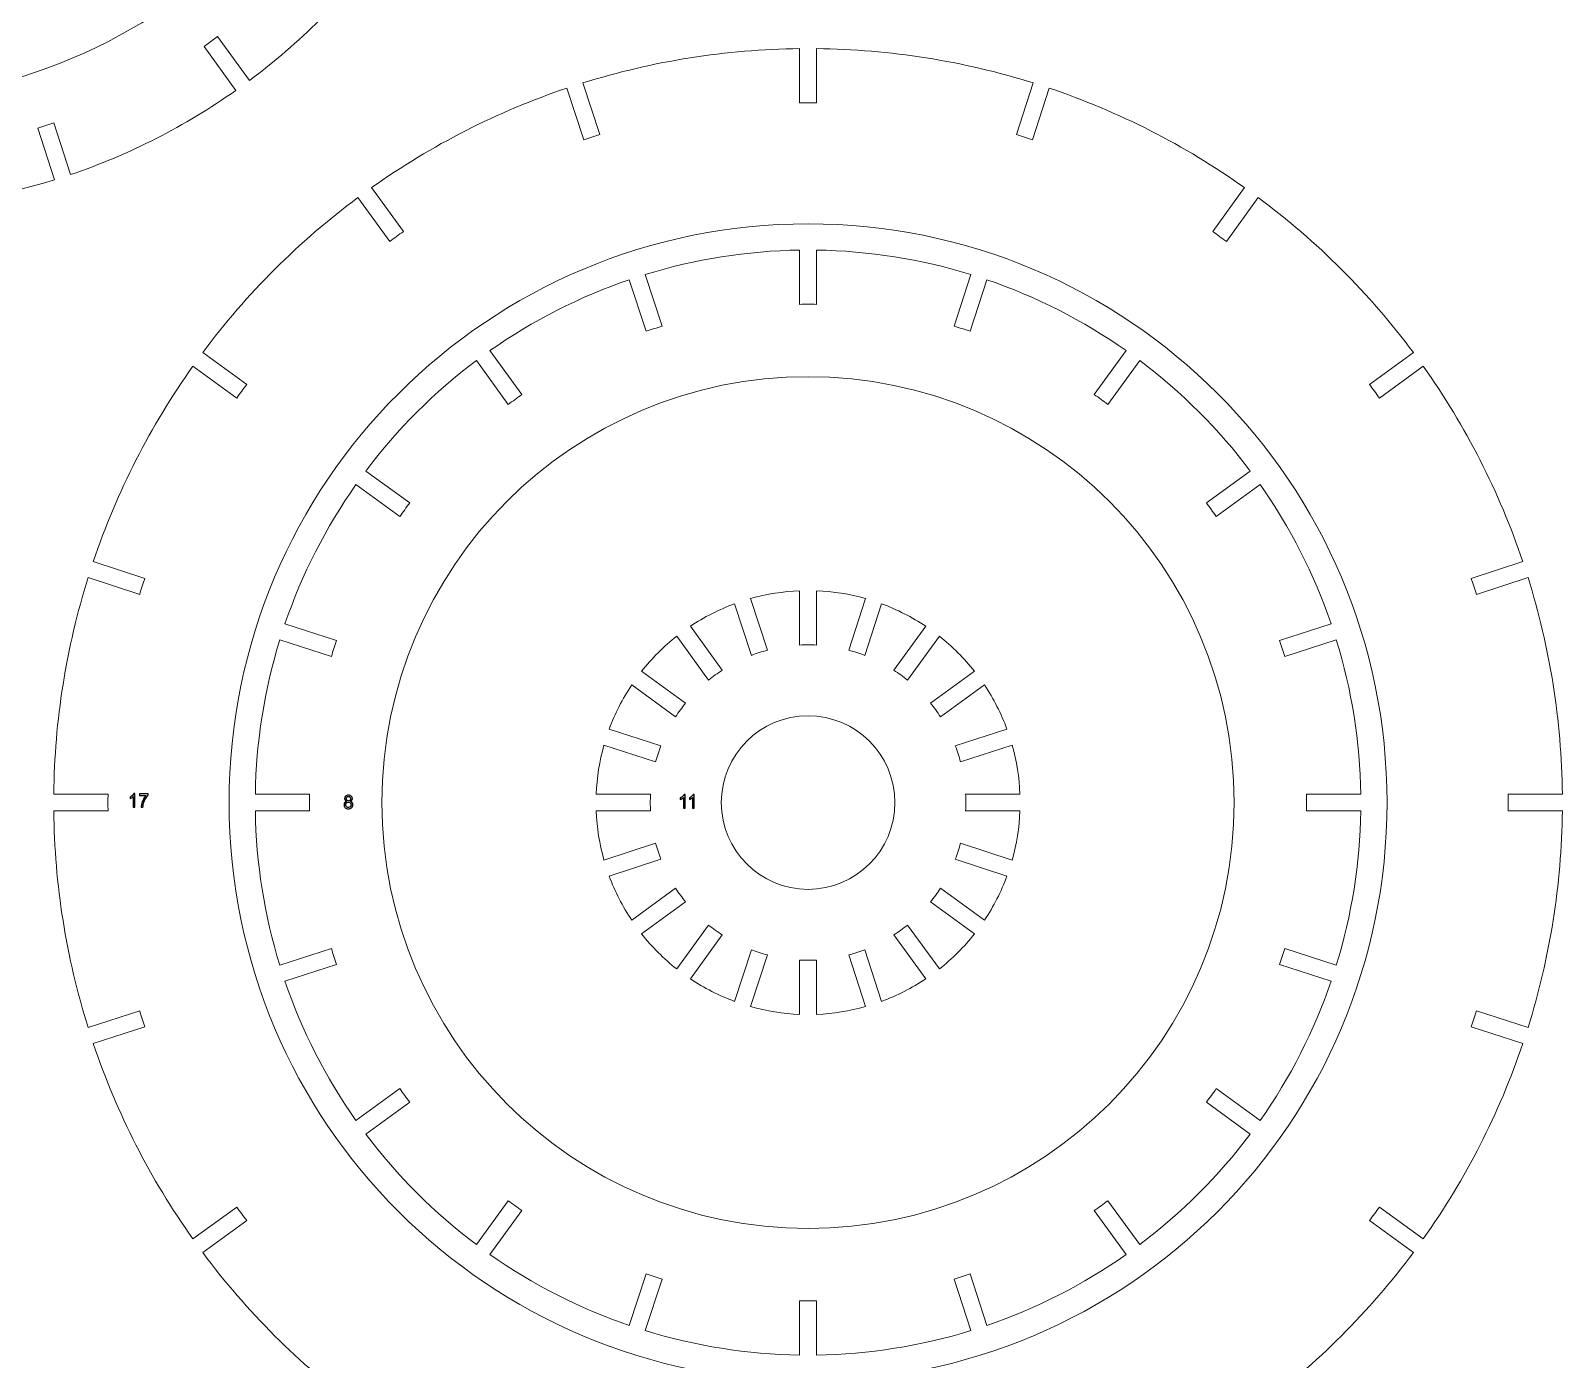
# Model space of a CAD drawing. Header units: millimetres. Extents: x -5830 to -1938, y -580 to 2011.
# Drawn here: x -2289.7 to -2007.4, y 820.5 to 1065.4 of the extents above; entities that cross this region are included whole.
import ezdxf

# ---------------------------------------------------------------- set-up
doc = ezdxf.new("R2010")
doc.units = ezdxf.units.MM
doc.header["$MEASUREMENT"] = 0
doc.layers.add('layer 1', color=7, linetype='Continuous')

msp = doc.modelspace()

# ---------------------------------------------------------------- linework, layer by layer
at = {"layer": 'layer 1', "lineweight": 9}
for points in [[(-2221.4689, 1151.6968), (-2221.4689, 1206.4514), (-2265.8563, 1250.8388), (-2320.6108, 1250.8388), (-2320.6108, 1250.8388), (-2375.3654, 1250.8389), (-2419.7528, 1206.4516), (-2419.753, 1151.6971), (-2419.753, 1151.6971), (-2419.7531, 1096.9425), (-2375.3659, 1052.555), (-2320.6114, 1052.5548), (-2320.6114, 1052.5548), (-2265.8568, 1052.5546), (-2221.4692, 1096.9417), (-2221.4689, 1151.6963)], [(-2039.7352, 923.1264), (-2039.7352, 982.0483), (-2087.5008, 1029.8139), (-2146.4227, 1029.814), (-2146.4227, 1029.814), (-2205.3445, 1029.814), (-2253.1102, 982.0485), (-2253.1104, 923.1267), (-2253.1104, 923.1267), (-2253.1105, 864.2048), (-2205.3451, 816.4391), (-2146.4232, 816.4388), (-2146.4232, 816.4388), (-2087.5014, 816.4386), (-2039.7355, 864.204), (-2039.7352, 923.1258)], [(-2067.9063, 923.1264), (-2067.9063, 966.4898), (-2103.0593, 1001.6429), (-2146.4227, 1001.6429), (-2146.4227, 1001.6429), (-2189.7861, 1001.643), (-2224.9392, 966.49), (-2224.9393, 923.1266), (-2224.9393, 923.1266), (-2224.9394, 879.7632), (-2189.7866, 844.61), (-2146.4231, 844.6099), (-2146.4231, 844.6099), (-2103.0597, 844.6097), (-2067.9065, 879.7625), (-2067.9063, 923.126)], [(-2130.4228, 923.1264), (-2130.4228, 931.9629), (-2137.5862, 939.1264), (-2146.4228, 939.1264), (-2146.4228, 939.1264), (-2155.2593, 939.1264), (-2162.4228, 931.963), (-2162.4228, 923.1264), (-2162.4228, 923.1264), (-2162.4228, 914.2899), (-2155.2594, 907.1264), (-2146.4229, 907.1264), (-2146.4229, 907.1264), (-2137.5863, 907.1264), (-2130.4228, 914.2898), (-2130.4228, 923.1263)]]:
    msp.add_open_spline(points, degree=3, knots=[0, 0, 0, 0, 0.2, 0.2, 0.2, 0.2, 0.4, 0.4, 0.4, 0.4, 0.6, 0.6, 0.6, 0.6, 1, 1, 1, 1], dxfattribs=at)
for points in [[(-2249.3506, 1056.2524), (-2240.1679, 1063.1084), (-2232.0225, 1071.2537), (-2225.1665, 1080.4365)], [(-2255.229, 1064.3433), (-2255.229, 1064.3433), (-2257.737, 1062.5212), (-2257.737, 1062.5212)], [(-2255.229, 1064.3433), (-2255.229, 1064.3433), (-2249.3506, 1056.2524), (-2249.3506, 1056.2524)], [(-2257.737, 1062.5212), (-2257.737, 1062.5212), (-2251.8586, 1054.4302), (-2251.8586, 1054.4302)], [(-2147.9728, 1062.1288), (-2161.5198, 1061.9777), (-2174.9721, 1059.8471), (-2187.9028, 1055.8045)], [(-2147.9728, 1052.1281), (-2147.9728, 1052.1281), (-2147.9728, 1062.1288), (-2147.9728, 1062.1288)], [(-2144.8728, 1052.1281), (-2144.8728, 1052.1281), (-2144.8728, 1062.1288), (-2144.8728, 1062.1288)], [(-2104.9428, 1055.8045), (-2117.8735, 1059.8471), (-2131.3257, 1061.9777), (-2144.8728, 1062.1288)], [(-2184.8124, 1046.2933), (-2184.8124, 1046.2933), (-2187.9028, 1055.8045), (-2187.9028, 1055.8045)], [(-2108.0332, 1046.2933), (-2108.0332, 1046.2933), (-2104.9428, 1055.8045), (-2104.9428, 1055.8045)], [(-2282.3323, 1038.9031), (-2271.4803, 1042.5859), (-2261.2167, 1047.8155), (-2251.8586, 1054.4302)], [(-2190.851, 1054.8465), (-2203.6884, 1050.5166), (-2215.8238, 1044.3333), (-2226.8724, 1036.4927)], [(-2187.7606, 1045.3353), (-2187.7606, 1045.3353), (-2190.851, 1054.8465), (-2190.851, 1054.8465)], [(-2105.0849, 1045.3353), (-2105.0849, 1045.3353), (-2101.9946, 1054.8465), (-2101.9946, 1054.8465)], [(-2065.9732, 1036.4927), (-2077.0218, 1044.3333), (-2089.1572, 1050.5166), (-2101.9946, 1054.8465)], [(-2144.8728, 1052.1281), (-2145.9061, 1052.1405), (-2146.9395, 1052.1405), (-2147.9728, 1052.1281)], [(-2285.4228, 1048.4146), (-2285.4228, 1048.4146), (-2288.371, 1047.4566), (-2288.371, 1047.4566)], [(-2288.371, 1047.4566), (-2288.371, 1047.4566), (-2285.2806, 1037.9452), (-2285.2806, 1037.9452)], [(-2285.4228, 1048.4146), (-2285.4228, 1048.4146), (-2282.3323, 1038.9031), (-2282.3323, 1038.9031)], [(-2184.8124, 1046.2933), (-2185.7989, 1045.9858), (-2186.7818, 1045.6664), (-2187.7606, 1045.3353)], [(-2105.0849, 1045.3353), (-2106.0638, 1045.6664), (-2107.0467, 1045.9858), (-2108.0332, 1046.2933)], [(-2319.061, 1032.5949), (-2307.6021, 1032.744), (-2296.2247, 1034.546), (-2285.2806, 1037.9452)], [(-2220.9941, 1028.402), (-2220.9941, 1028.402), (-2226.8724, 1036.4927), (-2226.8724, 1036.4927)], [(-2071.8515, 1028.402), (-2071.8515, 1028.402), (-2065.9732, 1036.4927), (-2065.9732, 1036.4927)], [(-2229.3803, 1034.6706), (-2240.2513, 1026.5856), (-2249.882, 1016.9549), (-2257.967, 1006.0839)], [(-2223.5021, 1026.5799), (-2223.5021, 1026.5799), (-2229.3803, 1034.6706), (-2229.3803, 1034.6706)], [(-2069.3435, 1026.5799), (-2069.3435, 1026.5799), (-2063.4653, 1034.6706), (-2063.4653, 1034.6706)], [(-2034.8786, 1006.0839), (-2042.9636, 1016.9549), (-2052.5943, 1026.5856), (-2063.4653, 1034.6706)], [(-2220.9941, 1028.402), (-2221.8374, 1027.8047), (-2222.6734, 1027.1973), (-2223.5021, 1026.5799)], [(-2069.3435, 1026.5799), (-2070.1722, 1027.1973), (-2071.0082, 1027.8047), (-2071.8515, 1028.402)], [(-2147.9728, 1024.9812), (-2157.6219, 1024.8344), (-2167.2013, 1023.3172), (-2176.4235, 1020.4751)], [(-2147.9728, 1014.9799), (-2147.9728, 1014.9799), (-2147.9728, 1024.9812), (-2147.9728, 1024.9812)], [(-2144.8728, 1014.9799), (-2144.8728, 1014.9799), (-2144.8728, 1024.9812), (-2144.8728, 1024.9812)], [(-2116.4221, 1020.4751), (-2125.6443, 1023.3172), (-2135.2236, 1024.8344), (-2144.8728, 1024.9812)], [(-2179.3718, 1019.5171), (-2188.5033, 1016.3957), (-2197.145, 1011.9926), (-2205.0376, 1006.4398)], [(-2176.2812, 1010.0053), (-2176.2812, 1010.0053), (-2179.3718, 1019.5171), (-2179.3718, 1019.5171)], [(-2173.333, 1010.9633), (-2173.333, 1010.9633), (-2176.4235, 1020.4751), (-2176.4235, 1020.4751)], [(-2119.5126, 1010.9633), (-2119.5126, 1010.9633), (-2116.4221, 1020.4751), (-2116.4221, 1020.4751)], [(-2116.5644, 1010.0053), (-2116.5644, 1010.0053), (-2113.4738, 1019.5171), (-2113.4738, 1019.5171)], [(-2087.808, 1006.4398), (-2095.7006, 1011.9926), (-2104.3423, 1016.3957), (-2113.4738, 1019.5171)], [(-2144.8728, 1014.9799), (-2145.9061, 1014.9974), (-2146.9395, 1014.9974), (-2147.9728, 1014.9799)], [(-2173.333, 1010.9633), (-2174.321, 1010.6606), (-2175.3039, 1010.3412), (-2176.2812, 1010.0053)], [(-2116.5644, 1010.0053), (-2117.5417, 1010.3412), (-2118.5245, 1010.6606), (-2119.5126, 1010.9633)], [(-2249.8763, 1000.2057), (-2249.8763, 1000.2057), (-2257.967, 1006.0839), (-2257.967, 1006.0839)], [(-2199.159, 998.3485), (-2199.159, 998.3485), (-2205.0376, 1006.4398), (-2205.0376, 1006.4398)], [(-2093.6866, 998.3485), (-2093.6866, 998.3485), (-2087.808, 1006.4398), (-2087.808, 1006.4398)], [(-2042.9693, 1000.2057), (-2042.9693, 1000.2057), (-2034.8786, 1006.0839), (-2034.8786, 1006.0839)], [(-2259.7891, 1003.576), (-2267.6297, 992.5274), (-2273.813, 980.392), (-2278.1429, 967.5546)], [(-2251.6984, 997.6977), (-2251.6984, 997.6977), (-2259.7891, 1003.576), (-2259.7891, 1003.576)], [(-2207.5455, 1004.6176), (-2215.2656, 998.8272), (-2222.1236, 991.9692), (-2227.914, 984.2491)], [(-2201.6669, 996.5264), (-2201.6669, 996.5264), (-2207.5455, 1004.6176), (-2207.5455, 1004.6176)], [(-2091.1787, 996.5264), (-2091.1787, 996.5264), (-2085.3001, 1004.6176), (-2085.3001, 1004.6176)], [(-2064.9316, 984.2491), (-2070.722, 991.9692), (-2077.58, 998.8272), (-2085.3001, 1004.6176)], [(-2041.1472, 997.6977), (-2041.1472, 997.6977), (-2033.0565, 1003.576), (-2033.0565, 1003.576)], [(-2014.7027, 967.5546), (-2019.0326, 980.392), (-2025.2159, 992.5274), (-2033.0565, 1003.576)], [(-2249.8763, 1000.2057), (-2250.4937, 999.377), (-2251.1011, 998.541), (-2251.6984, 997.6977)], [(-2041.1472, 997.6977), (-2041.7445, 998.541), (-2042.3519, 999.377), (-2042.9693, 1000.2057)], [(-2199.159, 998.3485), (-2200.0052, 997.7553), (-2200.8413, 997.1478), (-2201.6669, 996.5264)], [(-2091.1787, 996.5264), (-2092.0043, 997.1478), (-2092.8404, 997.7553), (-2093.6866, 998.3485)], [(-2219.8228, 978.3705), (-2219.8228, 978.3705), (-2227.914, 984.2491), (-2227.914, 984.2491)], [(-2073.0228, 978.3705), (-2073.0228, 978.3705), (-2064.9316, 984.2491), (-2064.9316, 984.2491)], [(-2229.7362, 981.7412), (-2235.289, 973.8486), (-2239.6921, 965.2069), (-2242.8135, 956.0754)], [(-2221.6449, 975.8626), (-2221.6449, 975.8626), (-2229.7362, 981.7412), (-2229.7362, 981.7412)], [(-2071.2006, 975.8626), (-2071.2006, 975.8626), (-2063.1094, 981.7412), (-2063.1094, 981.7412)], [(-2050.0321, 956.0754), (-2053.1535, 965.2069), (-2057.5566, 973.8486), (-2063.1094, 981.7412)], [(-2219.8228, 978.3705), (-2220.4443, 977.5449), (-2221.0517, 976.7088), (-2221.6449, 975.8626)], [(-2071.2006, 975.8626), (-2071.7939, 976.7088), (-2072.4013, 977.5449), (-2073.0228, 978.3705)], [(-2268.6317, 964.4642), (-2268.6317, 964.4642), (-2278.1429, 967.5546), (-2278.1429, 967.5546)], [(-2024.2139, 964.4642), (-2024.2139, 964.4642), (-2014.7027, 967.5546), (-2014.7027, 967.5546)], [(-2279.1009, 964.6063), (-2283.1435, 951.6757), (-2285.2741, 938.2234), (-2285.4252, 924.6764)], [(-2269.5897, 961.516), (-2269.5897, 961.516), (-2279.1009, 964.6063), (-2279.1009, 964.6063)], [(-2268.6317, 964.4642), (-2268.9628, 963.4854), (-2269.2822, 962.5025), (-2269.5897, 961.516)], [(-2023.2559, 961.516), (-2023.5634, 962.5025), (-2023.8828, 963.4854), (-2024.2139, 964.4642)], [(-2023.2559, 961.516), (-2023.2559, 961.516), (-2013.7447, 964.6063), (-2013.7447, 964.6063)], [(-2007.4204, 924.6764), (-2007.5715, 938.2234), (-2009.7021, 951.6757), (-2013.7447, 964.6063)], [(-2159.9618, 959.7791), (-2162.8338, 958.7183), (-2165.5711, 957.3235), (-2168.1175, 955.6236)], [(-2156.8683, 950.2585), (-2156.8683, 950.2585), (-2159.9618, 959.7791), (-2159.9618, 959.7791)], [(-2147.9728, 962.169), (-2151.0321, 962.0475), (-2154.0664, 961.5669), (-2157.0135, 960.7371)], [(-2153.92, 951.2164), (-2153.92, 951.2164), (-2157.0135, 960.7371), (-2157.0135, 960.7371)], [(-2147.9728, 952.1584), (-2147.9728, 952.1584), (-2147.9728, 962.169), (-2147.9728, 962.169)], [(-2144.8728, 952.1584), (-2144.8728, 952.1584), (-2144.8728, 962.169), (-2144.8728, 962.169)], [(-2135.8321, 960.7371), (-2138.7792, 961.5669), (-2141.8135, 962.0475), (-2144.8728, 962.169)], [(-2138.9256, 951.2164), (-2138.9256, 951.2164), (-2135.8321, 960.7371), (-2135.8321, 960.7371)], [(-2135.9773, 950.2585), (-2135.9773, 950.2585), (-2132.8838, 959.7791), (-2132.8838, 959.7791)], [(-2124.7281, 955.6236), (-2127.2745, 957.3235), (-2130.0118, 958.7183), (-2132.8838, 959.7791)], [(-2233.3017, 952.9848), (-2233.3017, 952.9848), (-2242.8135, 956.0754), (-2242.8135, 956.0754)], [(-2162.2334, 947.5248), (-2162.2334, 947.5248), (-2168.1175, 955.6236), (-2168.1175, 955.6236)], [(-2130.6122, 947.5248), (-2130.6122, 947.5248), (-2124.7281, 955.6236), (-2124.7281, 955.6236)], [(-2059.5439, 952.9848), (-2059.5439, 952.9848), (-2050.0321, 956.0754), (-2050.0321, 956.0754)], [(-2243.7715, 953.1271), (-2246.6136, 943.9049), (-2248.1308, 934.3255), (-2248.2776, 924.6764)], [(-2234.2597, 950.0366), (-2234.2597, 950.0366), (-2243.7715, 953.1271), (-2243.7715, 953.1271)], [(-2233.3017, 952.9848), (-2233.6376, 952.0075), (-2233.957, 951.0246), (-2234.2597, 950.0366)], [(-2170.6254, 953.8014), (-2173.029, 951.905), (-2175.2014, 949.7326), (-2177.0979, 947.329)], [(-2164.7414, 945.7027), (-2164.7414, 945.7027), (-2170.6254, 953.8014), (-2170.6254, 953.8014)], [(-2144.8728, 952.1584), (-2145.9054, 952.2135), (-2146.9402, 952.2135), (-2147.9728, 952.1584)], [(-2128.1042, 945.7027), (-2128.1042, 945.7027), (-2122.2202, 953.8014), (-2122.2202, 953.8014)], [(-2115.7477, 947.329), (-2117.6442, 949.7326), (-2119.8166, 951.905), (-2122.2202, 953.8014)], [(-2058.5859, 950.0366), (-2058.8886, 951.0246), (-2059.208, 952.0075), (-2059.5439, 952.9848)], [(-2058.5859, 950.0366), (-2058.5859, 950.0366), (-2049.0741, 953.1271), (-2049.0741, 953.1271)], [(-2044.568, 924.6764), (-2044.7148, 934.3255), (-2046.232, 943.9049), (-2049.0741, 953.1271)], [(-2153.92, 951.2164), (-2154.9191, 950.9498), (-2155.9033, 950.63), (-2156.8683, 950.2585)], [(-2135.9773, 950.2585), (-2136.9423, 950.63), (-2137.9265, 950.9498), (-2138.9256, 951.2164)], [(-2168.9991, 941.445), (-2168.9991, 941.445), (-2177.0979, 947.329), (-2177.0979, 947.329)], [(-2162.2334, 947.5248), (-2163.1012, 946.9625), (-2163.9384, 946.3543), (-2164.7414, 945.7027)], [(-2128.1042, 945.7027), (-2128.9072, 946.3543), (-2129.7444, 946.9625), (-2130.6122, 947.5248)], [(-2123.8465, 941.445), (-2123.8465, 941.445), (-2115.7477, 947.329), (-2115.7477, 947.329)], [(-2178.92, 944.8211), (-2180.6199, 942.2747), (-2182.0147, 939.5373), (-2183.0755, 936.6654)], [(-2170.8212, 938.937), (-2170.8212, 938.937), (-2178.92, 944.8211), (-2178.92, 944.8211)], [(-2122.0243, 938.937), (-2122.0243, 938.937), (-2113.9256, 944.8211), (-2113.9256, 944.8211)], [(-2109.7701, 936.6654), (-2110.8309, 939.5373), (-2112.2257, 942.2747), (-2113.9256, 944.8211)], [(-2168.9991, 941.445), (-2169.6507, 940.642), (-2170.2589, 939.8048), (-2170.8212, 938.937)], [(-2122.0243, 938.937), (-2122.5867, 939.8048), (-2123.1949, 940.642), (-2123.8465, 941.445)], [(-2173.5549, 933.5719), (-2173.5549, 933.5719), (-2183.0755, 936.6654), (-2183.0755, 936.6654)], [(-2119.2907, 933.5719), (-2119.2907, 933.5719), (-2109.7701, 936.6654), (-2109.7701, 936.6654)], [(-2184.0335, 933.7171), (-2184.8633, 930.77), (-2185.3439, 927.7356), (-2185.4654, 924.6764)], [(-2174.5128, 930.6236), (-2174.5128, 930.6236), (-2184.0335, 933.7171), (-2184.0335, 933.7171)], [(-2173.5549, 933.5719), (-2173.9264, 932.6069), (-2174.2462, 931.6227), (-2174.5128, 930.6236)], [(-2118.3327, 930.6236), (-2118.5994, 931.6227), (-2118.9192, 932.6069), (-2119.2907, 933.5719)], [(-2118.3327, 930.6236), (-2118.3327, 930.6236), (-2108.8121, 933.7171), (-2108.8121, 933.7171)], [(-2107.3802, 924.6764), (-2107.5017, 927.7356), (-2107.9823, 930.77), (-2108.8121, 933.7171)], [(-2275.4245, 924.6764), (-2275.4245, 924.6764), (-2285.4252, 924.6764), (-2285.4252, 924.6764)], [(-2275.4245, 924.6764), (-2275.4369, 923.6431), (-2275.4369, 922.6097), (-2275.4245, 921.5764)], [(-2238.2763, 924.6764), (-2238.2763, 924.6764), (-2248.2776, 924.6764), (-2248.2776, 924.6764)], [(-2238.2763, 924.6764), (-2238.2938, 923.6431), (-2238.2938, 922.6097), (-2238.2763, 921.5764)], [(-2175.4548, 924.6764), (-2175.4548, 924.6764), (-2185.4654, 924.6764), (-2185.4654, 924.6764)], [(-2175.4548, 924.6764), (-2175.5099, 923.6438), (-2175.5099, 922.609), (-2175.4548, 921.5764)], [(-2117.3908, 924.6764), (-2117.3908, 924.6764), (-2107.3802, 924.6764), (-2107.3802, 924.6764)], [(-2117.3908, 921.5764), (-2117.3357, 922.6089), (-2117.3357, 923.6437), (-2117.3908, 924.6762)], [(-2054.5692, 924.6764), (-2054.5692, 924.6764), (-2044.568, 924.6764), (-2044.568, 924.6764)], [(-2054.5692, 921.5764), (-2054.5518, 922.6095), (-2054.5518, 923.6428), (-2054.5692, 924.6759)], [(-2017.4211, 924.6764), (-2017.4211, 924.6764), (-2007.4204, 924.6764), (-2007.4204, 924.6764)], [(-2017.4211, 921.5764), (-2017.4087, 922.6095), (-2017.4087, 923.6426), (-2017.4211, 924.6757)], [(-2275.4245, 921.5764), (-2275.4245, 921.5764), (-2285.4252, 921.5764), (-2285.4252, 921.5764)], [(-2285.4252, 921.5764), (-2285.2741, 908.0293), (-2283.1435, 894.5771), (-2279.1009, 881.6464)], [(-2238.2763, 921.5764), (-2238.2763, 921.5764), (-2248.2776, 921.5764), (-2248.2776, 921.5764)], [(-2248.2776, 921.5764), (-2248.1308, 911.9272), (-2246.6136, 902.3479), (-2243.7715, 893.1257)], [(-2175.4548, 921.5764), (-2175.4548, 921.5764), (-2185.4654, 921.5764), (-2185.4654, 921.5764)], [(-2185.4654, 921.5764), (-2185.3439, 918.5171), (-2184.8633, 915.4828), (-2184.0335, 912.5357)], [(-2117.3908, 921.5764), (-2117.3908, 921.5764), (-2107.3802, 921.5764), (-2107.3802, 921.5764)], [(-2108.8121, 912.5357), (-2107.9823, 915.4828), (-2107.5017, 918.5171), (-2107.3802, 921.5764)], [(-2054.5692, 921.5764), (-2054.5692, 921.5764), (-2044.568, 921.5764), (-2044.568, 921.5764)], [(-2049.0741, 893.1257), (-2046.232, 902.3479), (-2044.7148, 911.9272), (-2044.568, 921.5764)], [(-2017.4211, 921.5764), (-2017.4211, 921.5764), (-2007.4204, 921.5764), (-2007.4204, 921.5764)], [(-2013.7447, 881.6464), (-2009.7021, 894.5771), (-2007.5715, 908.0293), (-2007.4204, 921.5764)], [(-2174.5128, 915.6291), (-2174.5128, 915.6291), (-2184.0335, 912.5357), (-2184.0335, 912.5357)], [(-2174.5128, 915.6291), (-2174.2462, 914.6301), (-2173.9264, 913.6459), (-2173.5549, 912.6809)], [(-2119.2907, 912.6809), (-2118.9192, 913.6459), (-2118.5994, 914.6301), (-2118.3327, 915.6291)], [(-2118.3327, 915.6291), (-2118.3327, 915.6291), (-2108.8121, 912.5357), (-2108.8121, 912.5357)], [(-2173.5549, 912.6809), (-2173.5549, 912.6809), (-2183.0755, 909.5874), (-2183.0755, 909.5874)], [(-2119.2907, 912.6809), (-2119.2907, 912.6809), (-2109.7701, 909.5874), (-2109.7701, 909.5874)], [(-2183.0755, 909.5874), (-2182.0147, 906.7154), (-2180.6199, 903.9781), (-2178.92, 901.4317)], [(-2113.9256, 901.4317), (-2112.2257, 903.9781), (-2110.8309, 906.7154), (-2109.7701, 909.5874)], [(-2170.8212, 907.3158), (-2170.8212, 907.3158), (-2178.92, 901.4317), (-2178.92, 901.4317)], [(-2170.8212, 907.3158), (-2170.2589, 906.448), (-2169.6507, 905.6108), (-2168.9991, 904.8078)], [(-2123.8465, 904.8078), (-2123.1949, 905.6108), (-2122.5867, 906.448), (-2122.0243, 907.3158)], [(-2122.0243, 907.3158), (-2122.0243, 907.3158), (-2113.9256, 901.4317), (-2113.9256, 901.4317)], [(-2168.9991, 904.8078), (-2168.9991, 904.8078), (-2177.0979, 898.9238), (-2177.0979, 898.9238)], [(-2123.8465, 904.8078), (-2123.8465, 904.8078), (-2115.7477, 898.9238), (-2115.7477, 898.9238)], [(-2164.7414, 900.5501), (-2164.7414, 900.5501), (-2170.6254, 892.4513), (-2170.6254, 892.4513)], [(-2164.7414, 900.5501), (-2163.9384, 899.8985), (-2163.1012, 899.2903), (-2162.2334, 898.7279)], [(-2130.6122, 898.7279), (-2129.7444, 899.2903), (-2128.9072, 899.8985), (-2128.1042, 900.5501)], [(-2128.1042, 900.5501), (-2128.1042, 900.5501), (-2122.2202, 892.4513), (-2122.2202, 892.4513)], [(-2177.0979, 898.9238), (-2175.2014, 896.5202), (-2173.029, 894.3478), (-2170.6254, 892.4513)], [(-2162.2334, 898.7279), (-2162.2334, 898.7279), (-2168.1175, 890.6292), (-2168.1175, 890.6292)], [(-2130.6122, 898.7279), (-2130.6122, 898.7279), (-2124.7281, 890.6292), (-2124.7281, 890.6292)], [(-2122.2202, 892.4513), (-2119.8166, 894.3478), (-2117.6442, 896.5202), (-2115.7477, 898.9238)], [(-2234.2597, 896.2162), (-2234.2597, 896.2162), (-2243.7715, 893.1257), (-2243.7715, 893.1257)], [(-2234.2597, 896.2162), (-2233.957, 895.2281), (-2233.6376, 894.2452), (-2233.3017, 893.2679)], [(-2156.8683, 895.9943), (-2156.8683, 895.9943), (-2159.9618, 886.4737), (-2159.9618, 886.4737)], [(-2153.92, 895.0363), (-2153.92, 895.0363), (-2157.0135, 885.5157), (-2157.0135, 885.5157)], [(-2156.8683, 895.9943), (-2155.9033, 895.6228), (-2154.9191, 895.303), (-2153.92, 895.0363)], [(-2138.9256, 895.0363), (-2137.9265, 895.303), (-2136.9423, 895.6228), (-2135.9773, 895.9943)], [(-2138.9256, 895.0363), (-2138.9256, 895.0363), (-2135.8321, 885.5157), (-2135.8321, 885.5157)], [(-2135.9773, 895.9943), (-2135.9773, 895.9943), (-2132.8838, 886.4737), (-2132.8838, 886.4737)], [(-2059.5439, 893.2679), (-2059.208, 894.2452), (-2058.8886, 895.2281), (-2058.5859, 896.2162)], [(-2058.5859, 896.2162), (-2058.5859, 896.2162), (-2049.0741, 893.1257), (-2049.0741, 893.1257)], [(-2233.3017, 893.2679), (-2233.3017, 893.2679), (-2242.8135, 890.1774), (-2242.8135, 890.1774)], [(-2147.9728, 894.0944), (-2146.9402, 894.0393), (-2145.9054, 894.0393), (-2144.8728, 894.0944)], [(-2147.9728, 894.0944), (-2147.9728, 894.0944), (-2147.9728, 884.0838), (-2147.9728, 884.0838)], [(-2144.8728, 894.0944), (-2144.8728, 894.0944), (-2144.8728, 884.0838), (-2144.8728, 884.0838)], [(-2059.5439, 893.2679), (-2059.5439, 893.2679), (-2050.0321, 890.1774), (-2050.0321, 890.1774)], [(-2242.8135, 890.1774), (-2239.6921, 881.0459), (-2235.289, 872.4042), (-2229.7362, 864.5116)], [(-2168.1175, 890.6292), (-2165.5711, 888.9293), (-2162.8338, 887.5345), (-2159.9618, 886.4737)], [(-2132.8838, 886.4737), (-2130.0118, 887.5345), (-2127.2745, 888.9293), (-2124.7281, 890.6292)], [(-2063.1094, 864.5116), (-2057.5566, 872.4042), (-2053.1535, 881.0459), (-2050.0321, 890.1774)], [(-2269.5897, 884.7368), (-2269.5897, 884.7368), (-2279.1009, 881.6464), (-2279.1009, 881.6464)], [(-2269.5897, 884.7368), (-2269.2822, 883.7503), (-2268.9628, 882.7674), (-2268.6317, 881.7885)], [(-2157.0135, 885.5157), (-2154.0664, 884.6858), (-2151.0321, 884.2053), (-2147.9728, 884.0838)], [(-2144.8728, 884.0838), (-2141.8135, 884.2053), (-2138.7792, 884.6858), (-2135.8321, 885.5157)], [(-2024.2139, 881.7885), (-2023.8828, 882.7674), (-2023.5634, 883.7503), (-2023.2559, 884.7368)], [(-2023.2559, 884.7368), (-2023.2559, 884.7368), (-2013.7447, 881.6464), (-2013.7447, 881.6464)], [(-2268.6317, 881.7885), (-2268.6317, 881.7885), (-2278.1429, 878.6982), (-2278.1429, 878.6982)], [(-2024.2139, 881.7885), (-2024.2139, 881.7885), (-2014.7027, 878.6982), (-2014.7027, 878.6982)], [(-2278.1429, 878.6982), (-2273.813, 865.8608), (-2267.6297, 853.7254), (-2259.7891, 842.6768)], [(-2033.0565, 842.6768), (-2025.2159, 853.7254), (-2019.0326, 865.8608), (-2014.7027, 878.6982)], [(-2221.6449, 870.3902), (-2221.6449, 870.3902), (-2229.7362, 864.5116), (-2229.7362, 864.5116)], [(-2221.6449, 870.3902), (-2221.0517, 869.544), (-2220.4443, 868.7079), (-2219.8228, 867.8823)], [(-2073.0228, 867.8823), (-2072.4013, 868.7079), (-2071.7939, 869.544), (-2071.2006, 870.3902)], [(-2071.2006, 870.3902), (-2071.2006, 870.3902), (-2063.1094, 864.5116), (-2063.1094, 864.5116)], [(-2219.8228, 867.8823), (-2219.8228, 867.8823), (-2227.914, 862.0036), (-2227.914, 862.0036)], [(-2073.0228, 867.8823), (-2073.0228, 867.8823), (-2064.9316, 862.0036), (-2064.9316, 862.0036)], [(-2227.914, 862.0036), (-2222.1236, 854.2836), (-2215.2656, 847.4256), (-2207.5455, 841.6352)], [(-2085.3001, 841.6352), (-2077.58, 847.4256), (-2070.722, 854.2836), (-2064.9316, 862.0036)], [(-2201.6669, 849.7264), (-2201.6669, 849.7264), (-2207.5455, 841.6352), (-2207.5455, 841.6352)], [(-2201.6669, 849.7264), (-2200.8413, 849.1049), (-2200.0052, 848.4975), (-2199.159, 847.9042)], [(-2093.6866, 847.9042), (-2092.8404, 848.4975), (-2092.0043, 849.1049), (-2091.1787, 849.7264)], [(-2091.1787, 849.7264), (-2091.1787, 849.7264), (-2085.3001, 841.6352), (-2085.3001, 841.6352)], [(-2251.6984, 848.5551), (-2251.6984, 848.5551), (-2259.7891, 842.6768), (-2259.7891, 842.6768)], [(-2251.6984, 848.5551), (-2251.1011, 847.7118), (-2250.4937, 846.8758), (-2249.8763, 846.0471)], [(-2199.159, 847.9042), (-2199.159, 847.9042), (-2205.0376, 839.813), (-2205.0376, 839.813)], [(-2093.6866, 847.9042), (-2093.6866, 847.9042), (-2087.808, 839.813), (-2087.808, 839.813)], [(-2042.9693, 846.0471), (-2042.3519, 846.8758), (-2041.7445, 847.7118), (-2041.1472, 848.5551)], [(-2041.1472, 848.5551), (-2041.1472, 848.5551), (-2033.0565, 842.6768), (-2033.0565, 842.6768)], [(-2249.8763, 846.0471), (-2249.8763, 846.0471), (-2257.967, 840.1689), (-2257.967, 840.1689)], [(-2042.9693, 846.0471), (-2042.9693, 846.0471), (-2034.8786, 840.1689), (-2034.8786, 840.1689)], [(-2257.967, 840.1689), (-2249.882, 829.2979), (-2240.2513, 819.6672), (-2229.3803, 811.5822)], [(-2205.0376, 839.813), (-2197.145, 834.2602), (-2188.5033, 829.8571), (-2179.3718, 826.7357)], [(-2113.4738, 826.7357), (-2104.3423, 829.8571), (-2095.7006, 834.2602), (-2087.808, 839.813)], [(-2063.4653, 811.5822), (-2052.5943, 819.6672), (-2042.9636, 829.2979), (-2034.8786, 840.1689)], [(-2176.2812, 836.2475), (-2176.2812, 836.2475), (-2179.3718, 826.7357), (-2179.3718, 826.7357)], [(-2176.2812, 836.2475), (-2175.3039, 835.9116), (-2174.321, 835.5922), (-2173.333, 835.2895)], [(-2119.5126, 835.2895), (-2118.5245, 835.5922), (-2117.5417, 835.9116), (-2116.5644, 836.2475)], [(-2116.5644, 836.2475), (-2116.5644, 836.2475), (-2113.4738, 826.7357), (-2113.4738, 826.7357)], [(-2173.333, 835.2895), (-2173.333, 835.2895), (-2176.4235, 825.7777), (-2176.4235, 825.7777)], [(-2119.5126, 835.2895), (-2119.5126, 835.2895), (-2116.4221, 825.7777), (-2116.4221, 825.7777)], [(-2147.9728, 831.2728), (-2146.9395, 831.2554), (-2145.9061, 831.2554), (-2144.8728, 831.2728)], [(-2147.9728, 831.2728), (-2147.9728, 831.2728), (-2147.9728, 821.2716), (-2147.9728, 821.2716)], [(-2144.8728, 831.2728), (-2144.8728, 831.2728), (-2144.8728, 821.2716), (-2144.8728, 821.2716)], [(-2176.4235, 825.7777), (-2167.2013, 822.9356), (-2157.6219, 821.4184), (-2147.9728, 821.2716)], [(-2144.8728, 821.2716), (-2135.2236, 821.4184), (-2125.6443, 822.9356), (-2116.4221, 825.7777)]]:
    msp.add_open_spline(points, degree=3, dxfattribs=at)
at = {"layer": 'layer 1'}
for points, knots in [([(-2270.4574, 922.2798), (-2270.4574, 922.2798), (-2270.763, 922.2798), (-2270.763, 922.2798), (-2270.763, 922.2798), (-2270.763, 922.2798), (-2270.763, 924.2254), (-2270.763, 924.2254), (-2270.763, 924.2254), (-2270.8365, 924.1548), (-2270.9331, 924.0848), (-2271.0523, 924.0147), (-2271.0523, 924.0147), (-2271.1716, 923.9447), (-2271.2792, 923.8921), (-2271.3741, 923.8573), (-2271.3741, 923.8573), (-2271.3741, 923.8573), (-2271.3741, 924.1525), (-2271.3741, 924.1525), (-2271.3741, 924.1525), (-2271.2034, 924.2323), (-2271.0541, 924.3296), (-2270.9262, 924.4441), (-2270.9262, 924.4441), (-2270.7983, 924.5581), (-2270.7074, 924.6687), (-2270.6542, 924.7763), (-2270.6542, 924.7763), (-2270.6542, 924.7763), (-2270.4574, 924.7763), (-2270.4574, 924.7763), (-2270.4574, 924.7763), (-2270.4574, 924.7763), (-2270.4574, 922.2798), (-2270.4574, 922.2798)], [0, 0, 0, 0, 0.1, 0.1, 0.1, 0.1, 0.2, 0.2, 0.2, 0.2, 0.3, 0.3, 0.3, 0.3, 0.4, 0.4, 0.4, 0.4, 0.5, 0.5, 0.5, 0.5, 0.6, 0.6, 0.6, 0.6, 0.7, 0.7, 0.7, 0.7, 0.8, 0.8, 0.8, 0.8, 1, 1, 1, 1]), ([(-2269.6548, 924.443), (-2269.6548, 924.443), (-2269.6548, 924.7346), (-2269.6548, 924.7346), (-2269.6548, 924.7346), (-2269.6548, 924.7346), (-2268.0472, 924.7346), (-2268.0472, 924.7346), (-2268.0472, 924.7346), (-2268.0472, 924.7346), (-2268.0472, 924.4985), (-2268.0472, 924.4985), (-2268.0472, 924.4985), (-2268.2052, 924.3301), (-2268.3626, 924.1062), (-2268.5177, 923.8267), (-2268.5177, 923.8267), (-2268.6733, 923.5472), (-2268.7931, 923.2595), (-2268.8782, 922.9638), (-2268.8782, 922.9638), (-2268.939, 922.7561), (-2268.9783, 922.5275), (-2268.9951, 922.2798), (-2268.9951, 922.2798), (-2268.9951, 922.2798), (-2269.3076, 922.2798), (-2269.3076, 922.2798), (-2269.3076, 922.2798), (-2269.3041, 922.4754), (-2269.2659, 922.7121), (-2269.1924, 922.9893), (-2269.1924, 922.9893), (-2269.1189, 923.2671), (-2269.0142, 923.5344), (-2268.877, 923.7919), (-2268.877, 923.7919), (-2268.7399, 924.0495), (-2268.594, 924.2665), (-2268.4395, 924.443), (-2268.4395, 924.443), (-2268.4395, 924.443), (-2269.6548, 924.443), (-2269.6548, 924.443)], [0, 0, 0, 0, 0.08333333, 0.08333333, 0.08333333, 0.08333333, 0.16666667, 0.16666667, 0.16666667, 0.16666667, 0.25, 0.25, 0.25, 0.25, 0.33333333, 0.33333333, 0.33333333, 0.33333333, 0.41666667, 0.41666667, 0.41666667, 0.41666667, 0.5, 0.5, 0.5, 0.5, 0.58333333, 0.58333333, 0.58333333, 0.58333333, 0.66666667, 0.66666667, 0.66666667, 0.66666667, 0.75, 0.75, 0.75, 0.75, 0.83333333, 0.83333333, 0.83333333, 0.83333333, 1, 1, 1, 1]), ([(-2231.4651, 923.3539), (-2231.5918, 923.4002), (-2231.6856, 923.4667), (-2231.7469, 923.5524), (-2231.7469, 923.5524), (-2231.8077, 923.6386), (-2231.8383, 923.7416), (-2231.8383, 923.8614), (-2231.8383, 923.8614), (-2231.8383, 924.0425), (-2231.7735, 924.1942), (-2231.6439, 924.3174), (-2231.6439, 924.3174), (-2231.5137, 924.4407), (-2231.3412, 924.5026), (-2231.1254, 924.5026), (-2231.1254, 924.5026), (-2230.909, 924.5026), (-2230.7342, 924.4395), (-2230.6022, 924.3134), (-2230.6022, 924.3134), (-2230.4703, 924.1872), (-2230.4043, 924.0339), (-2230.4043, 923.8527), (-2230.4043, 923.8527), (-2230.4043, 923.7376), (-2230.4344, 923.6369), (-2230.4946, 923.5518), (-2230.4946, 923.5518), (-2230.5548, 923.4662), (-2230.6462, 923.4002), (-2230.7695, 923.3539), (-2230.7695, 923.3539), (-2230.6173, 923.3041), (-2230.5021, 923.2243), (-2230.4228, 923.1132), (-2230.4228, 923.1132), (-2230.3436, 923.0026), (-2230.3036, 922.8707), (-2230.3036, 922.7167), (-2230.3036, 922.7167), (-2230.3036, 922.5044), (-2230.3789, 922.3261), (-2230.5287, 922.1814), (-2230.5287, 922.1814), (-2230.6792, 922.0368), (-2230.8765, 921.9644), (-2231.1213, 921.9644), (-2231.1213, 921.9644), (-2231.3661, 921.9644), (-2231.5635, 922.0368), (-2231.7139, 922.182), (-2231.7139, 922.182), (-2231.8638, 922.3273), (-2231.939, 922.5084), (-2231.939, 922.7254), (-2231.939, 922.7254), (-2231.939, 922.8869), (-2231.898, 923.0223), (-2231.8158, 923.1311), (-2231.8158, 923.1311), (-2231.7336, 923.2405), (-2231.6167, 923.3145), (-2231.4651, 923.3539)], [0, 0, 0, 0, 0.05882353, 0.05882353, 0.05882353, 0.05882353, 0.11764706, 0.11764706, 0.11764706, 0.11764706, 0.17647059, 0.17647059, 0.17647059, 0.17647059, 0.23529412, 0.23529412, 0.23529412, 0.23529412, 0.29411765, 0.29411765, 0.29411765, 0.29411765, 0.35294118, 0.35294118, 0.35294118, 0.35294118, 0.41176471, 0.41176471, 0.41176471, 0.41176471, 0.47058824, 0.47058824, 0.47058824, 0.47058824, 0.52941176, 0.52941176, 0.52941176, 0.52941176, 0.58823529, 0.58823529, 0.58823529, 0.58823529, 0.64705882, 0.64705882, 0.64705882, 0.64705882, 0.70588235, 0.70588235, 0.70588235, 0.70588235, 0.76470588, 0.76470588, 0.76470588, 0.76470588, 0.82352941, 0.82352941, 0.82352941, 0.82352941, 0.88235294, 0.88235294, 0.88235294, 0.88235294, 1, 1, 1, 1]), ([(-2231.6265, 922.7231), (-2231.6265, 922.6357), (-2231.6063, 922.5518), (-2231.5658, 922.4702), (-2231.5658, 922.4702), (-2231.5253, 922.3892), (-2231.4639, 922.3261), (-2231.3818, 922.2816), (-2231.3818, 922.2816), (-2231.3002, 922.237), (-2231.2122, 922.2144), (-2231.119, 922.2144), (-2231.119, 922.2144), (-2230.972, 922.2144), (-2230.8517, 922.2613), (-2230.7573, 922.3551), (-2230.7573, 922.3551), (-2230.663, 922.4488), (-2230.6161, 922.568), (-2230.6161, 922.7127), (-2230.6161, 922.7127), (-2230.6161, 922.8597), (-2230.6647, 922.9812), (-2230.7614, 923.0773), (-2230.7614, 923.0773), (-2230.8586, 923.1733), (-2230.9813, 923.2214), (-2231.1289, 923.2214), (-2231.1289, 923.2214), (-2231.2735, 923.2214), (-2231.3922, 923.1739), (-2231.4859, 923.079), (-2231.4859, 923.079), (-2231.5797, 922.9841), (-2231.6265, 922.8655), (-2231.6265, 922.7231)], [0, 0, 0, 0, 0.1, 0.1, 0.1, 0.1, 0.2, 0.2, 0.2, 0.2, 0.3, 0.3, 0.3, 0.3, 0.4, 0.4, 0.4, 0.4, 0.5, 0.5, 0.5, 0.5, 0.6, 0.6, 0.6, 0.6, 0.7, 0.7, 0.7, 0.7, 0.8, 0.8, 0.8, 0.8, 1, 1, 1, 1]), ([(-2231.5258, 923.8724), (-2231.5258, 923.7544), (-2231.4882, 923.6583), (-2231.4136, 923.5836), (-2231.4136, 923.5836), (-2231.3383, 923.509), (-2231.24, 923.4714), (-2231.1179, 923.4714), (-2231.1179, 923.4714), (-2230.9992, 923.4714), (-2230.9032, 923.5084), (-2230.8285, 923.5825), (-2230.8285, 923.5825), (-2230.7539, 923.6566), (-2230.7168, 923.7474), (-2230.7168, 923.855), (-2230.7168, 923.855), (-2230.7168, 923.9673), (-2230.755, 924.0616), (-2230.832, 924.138), (-2230.832, 924.138), (-2230.9084, 924.2144), (-2231.005, 924.2526), (-2231.1213, 924.2526), (-2231.1213, 924.2526), (-2231.2388, 924.2526), (-2231.3355, 924.215), (-2231.4118, 924.1403), (-2231.4118, 924.1403), (-2231.4877, 924.0657), (-2231.5258, 923.9766), (-2231.5258, 923.8724)], [0, 0, 0, 0, 0.11111111, 0.11111111, 0.11111111, 0.11111111, 0.22222222, 0.22222222, 0.22222222, 0.22222222, 0.33333333, 0.33333333, 0.33333333, 0.33333333, 0.44444444, 0.44444444, 0.44444444, 0.44444444, 0.55555556, 0.55555556, 0.55555556, 0.55555556, 0.66666667, 0.66666667, 0.66666667, 0.66666667, 0.77777778, 0.77777778, 0.77777778, 0.77777778, 1, 1, 1, 1]), ([(-2169.0561, 922.1125), (-2169.0561, 922.1125), (-2169.3617, 922.1125), (-2169.3617, 922.1125), (-2169.3617, 922.1125), (-2169.3617, 922.1125), (-2169.3617, 924.0581), (-2169.3617, 924.0581), (-2169.3617, 924.0581), (-2169.4352, 923.9875), (-2169.5318, 923.9175), (-2169.651, 923.8474), (-2169.651, 923.8474), (-2169.7703, 923.7774), (-2169.8779, 923.7248), (-2169.9728, 923.69), (-2169.9728, 923.69), (-2169.9728, 923.69), (-2169.9728, 923.9852), (-2169.9728, 923.9852), (-2169.9728, 923.9852), (-2169.8021, 924.065), (-2169.6528, 924.1623), (-2169.5249, 924.2768), (-2169.5249, 924.2768), (-2169.397, 924.3908), (-2169.3061, 924.5014), (-2169.2529, 924.609), (-2169.2529, 924.609), (-2169.2529, 924.609), (-2169.0561, 924.609), (-2169.0561, 924.609), (-2169.0561, 924.609), (-2169.0561, 924.609), (-2169.0561, 922.1125), (-2169.0561, 922.1125)], [0, 0, 0, 0, 0.1, 0.1, 0.1, 0.1, 0.2, 0.2, 0.2, 0.2, 0.3, 0.3, 0.3, 0.3, 0.4, 0.4, 0.4, 0.4, 0.5, 0.5, 0.5, 0.5, 0.6, 0.6, 0.6, 0.6, 0.7, 0.7, 0.7, 0.7, 0.8, 0.8, 0.8, 0.8, 1, 1, 1, 1]), ([(-2167.3825, 922.1125), (-2167.3825, 922.1125), (-2167.6881, 922.1125), (-2167.6881, 922.1125), (-2167.6881, 922.1125), (-2167.6881, 922.1125), (-2167.6881, 924.0581), (-2167.6881, 924.0581), (-2167.6881, 924.0581), (-2167.7616, 923.9875), (-2167.8582, 923.9175), (-2167.9774, 923.8474), (-2167.9774, 923.8474), (-2168.0967, 923.7774), (-2168.2043, 923.7248), (-2168.2992, 923.69), (-2168.2992, 923.69), (-2168.2992, 923.69), (-2168.2992, 923.9852), (-2168.2992, 923.9852), (-2168.2992, 923.9852), (-2168.1285, 924.065), (-2167.9792, 924.1623), (-2167.8513, 924.2768), (-2167.8513, 924.2768), (-2167.7234, 924.3908), (-2167.6325, 924.5014), (-2167.5793, 924.609), (-2167.5793, 924.609), (-2167.5793, 924.609), (-2167.3825, 924.609), (-2167.3825, 924.609), (-2167.3825, 924.609), (-2167.3825, 924.609), (-2167.3825, 922.1125), (-2167.3825, 922.1125)], [0, 0, 0, 0, 0.1, 0.1, 0.1, 0.1, 0.2, 0.2, 0.2, 0.2, 0.3, 0.3, 0.3, 0.3, 0.4, 0.4, 0.4, 0.4, 0.5, 0.5, 0.5, 0.5, 0.6, 0.6, 0.6, 0.6, 0.7, 0.7, 0.7, 0.7, 0.8, 0.8, 0.8, 0.8, 1, 1, 1, 1])]:
    msp.add_open_spline(points, degree=3, knots=knots, dxfattribs=at)

doc.saveas('drawing.dxf')
